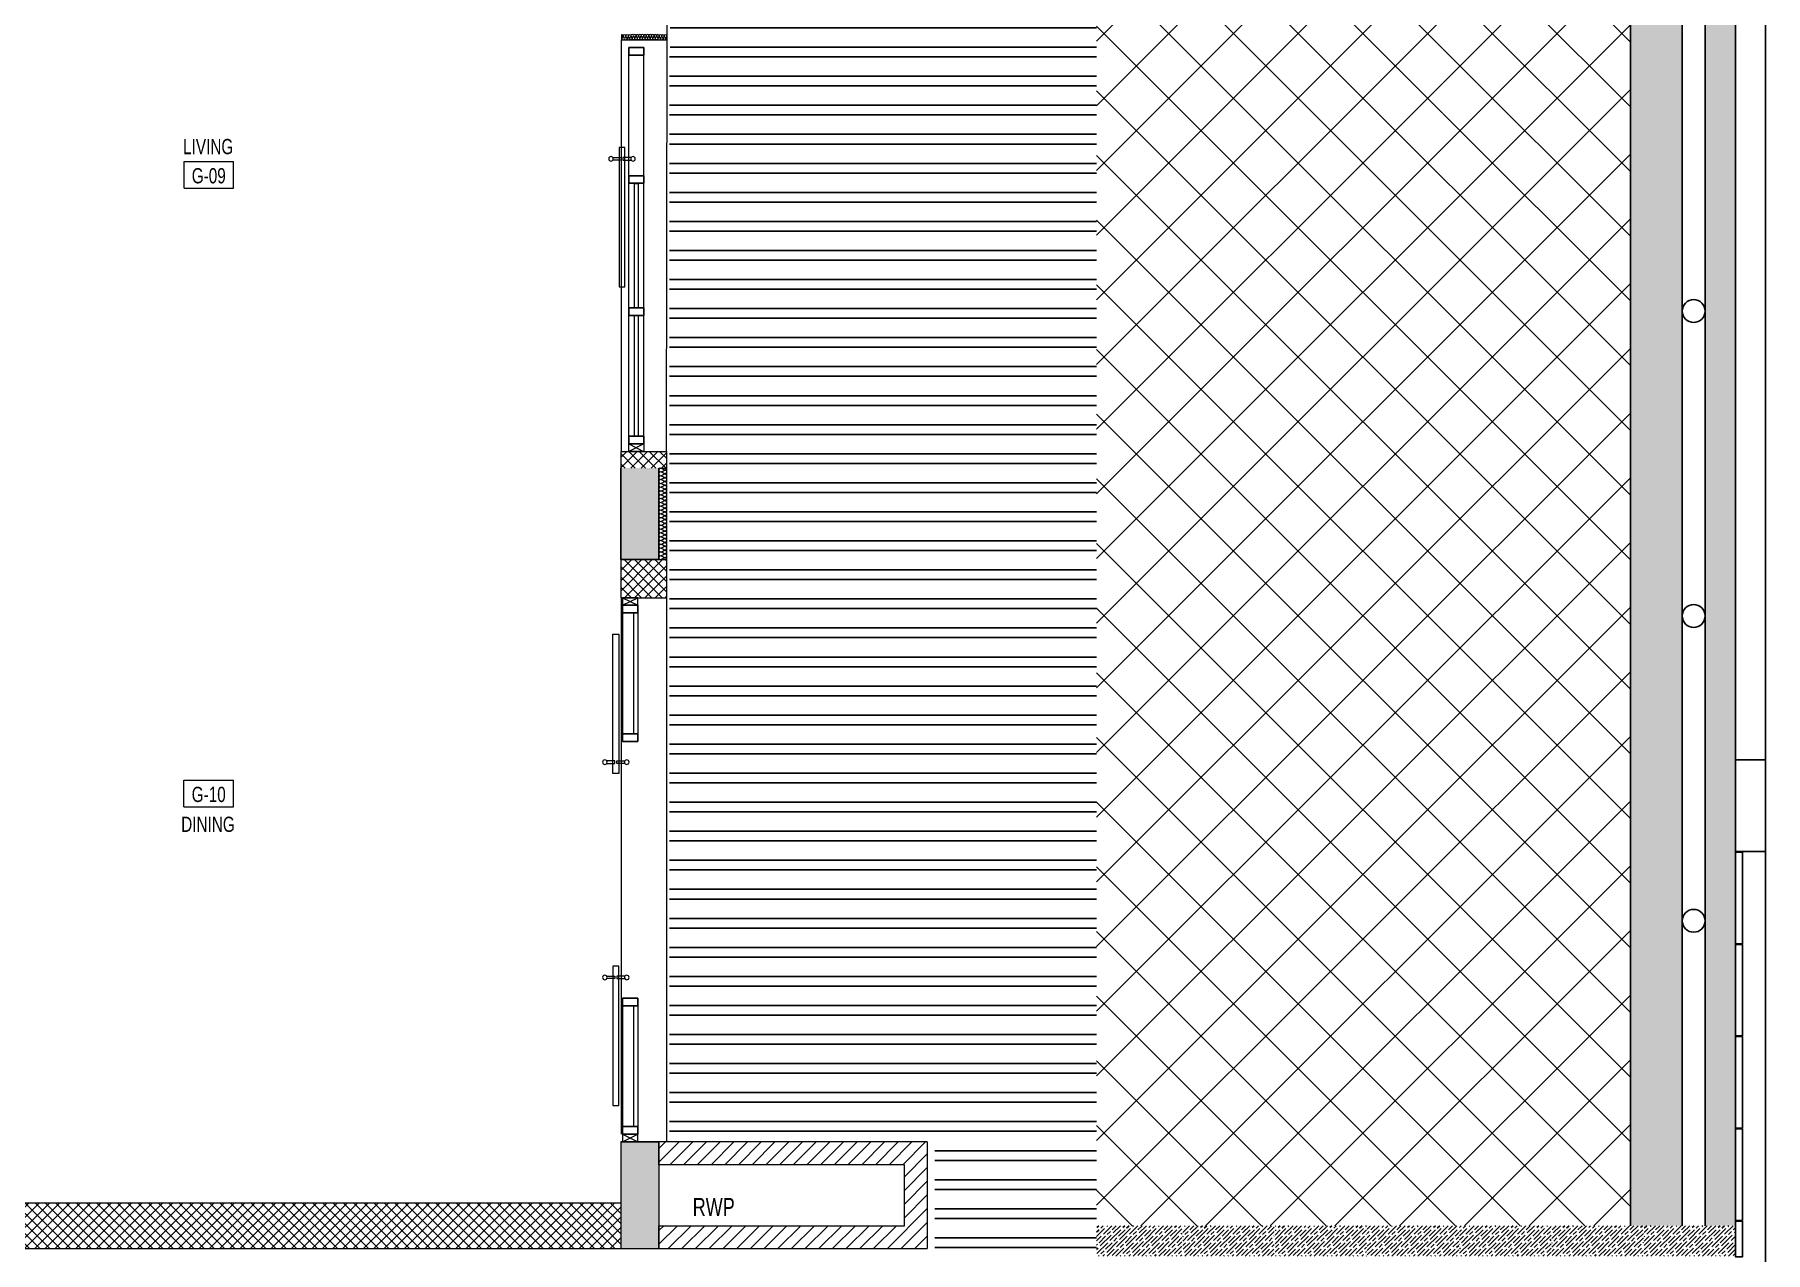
# Model space of a CAD drawing. Header units: millimetres. Extents: x -18512 to 101824, y -95768 to 52898.
# Drawn here: x 26845 to 38193, y -89022 to -81033 of the extents above; entities that cross this region are included whole.
import ezdxf

# ---------------------------------------------------------------- set-up
doc = ezdxf.new("R2010")
doc.units = ezdxf.units.MM
doc.header["$LTSCALE"] = 25
for name, color, linetype, lineweight in [('_FW_WALL_EXISTING', 150, 'Continuous', 25), ('A-ANNO-TEXT', 2, 'Continuous', 9), ('A-AREA-IDEN', 2, 'Continuous', 9), ('A-DETL-INSL', 8, 'Continuous', 9), ('A-DOOR', 31, 'Continuous', 18), ('A-GLAZ', 6, 'Continuous', 9), ('A-GLAZ-CWMG', 51, 'Continuous', 9), ('A-TILES', 43, 'Continuous', 30), ('Archi-frame', 253, 'Continuous', 9), ('I-WALL', 2, 'Continuous', 9), ('S-COLS', 6, 'Continuous', 9)]:
    doc.layers.add(name, color=color, linetype=linetype, lineweight=lineweight)
doc.layers.add('AR WALL HATCH', color=8, linetype='Continuous')
doc.styles.add('Arial Narrow_3', font='fi_9001f.ttf', dxfattribs={"width": 0.75, "height": 117.993921})
doc.styles.add('Arial Narrow_4', font='fi_9001f.ttf', dxfattribs={"width": 0.75, "height": 147.492401})
pattern_1 = [(45, (-34799.74, -44341.01), (42.42641, -42.42641), [100, -20]), (45, (-34799.74, -44369.295), (42.42641, -42.42641), [60, -15, 30, -15]), (45, (-34806.81, -44404.65), (42.42641, -42.42641), [100, -20])]
pattern_2 = [(45, (15109.02, -8529), (-33.67596, 33.67596), []), (135, (15109.02, -8529), (-33.67596, -33.67596), [])]

# ---------------------------------------------------------------- blocks, each defined once
blk = doc.blocks.new('M_NAGA Room Tag - Room Tag-1756429-GROUND FLOOR PLAN')
at = {"layer": 'A-AREA-IDEN'}
for p, q in [((-3.25, 1.75), (-3.25, -1.75)), ((-3.25, 1.75), (3.25, 1.75)), ((3.25, 1.75), (3.25, -1.75)), ((-3.25, -1.75), (3.25, -1.75))]:
    blk.add_line(p, q, dxfattribs=at)
blk = doc.blocks.new('landscap')
at = {"layer": 'A-TILES', "ltscale": 25}
h = blk.add_hatch(dxfattribs=at)
h.set_pattern_fill('ANSI32', color=9, scale=20, angle=45, style=0)
h.set_pattern_definition([(90, (115977.2, -4832.24), (-190.5, 1e-14), []), (90, (116040.7, -4768.74), (-190.5, 1e-14), [])])
h.paths.add_polyline_path([(-29194, -93521), (-29194, -90726), (-28724, -90726), (-28724, -90721), (-21594, -90721), (-21594, -92461), (-20794, -92461), (-20794, -93521)])
h = blk.add_hatch(dxfattribs=at)
h.set_pattern_fill('_USER', color=9, scale=300, angle=-45, style=0, double=1, pattern_type=0)
h.set_pattern_definition([(315, (302068.34, 334404.05), (212.13203, 212.13203), []), (45, (302068.34, 334404.05), (-212.13203, 212.13203), [])])
edge = h.paths.add_edge_path(flags=16)
edge.add_arc((-28445, -147439), 51648, 89.6357, 90.3643)
edge.add_line((-28773, -95792), (-28116, -95792))
h.paths.add_polyline_path([(-20994, -93521), (-28994, -93521), (-28994, -97021), (-20994, -97021)])
edge = h.paths.add_edge_path(flags=16)
edge.add_arc((-28445, -22103), 73690, 269.74465, 270.25535)
edge.add_line((-28116, -95792), (-28773, -95792))
h = blk.add_hatch(dxfattribs=at)
h.set_pattern_fill('GOST_WOOD', color=9, scale=10, angle=-45, style=0)
h.set_pattern_definition([(45, (-34799.74, -44191.016), (42.42641, -42.42641), [100, -20]), (45, (-34799.74, -44219.3), (42.42641, -42.42641), [60, -15, 30, -15]), (45, (-34806.81, -44254.656), (42.42641, -42.42641), [100, -20])])
h.paths.add_polyline_path([(-20794, -97711), (-20794, -97501), (-20794, -97111), (-20994, -97111), (-20994, -97711)])
h.paths.add_polyline_path([(-20794, -97106), (-20794, -96506), (-20994, -96506), (-20994, -96871), (-20994, -97106)])
h.paths.add_polyline_path([(-20794, -96501), (-20794, -95901), (-20994, -95901), (-20994, -96501)])
h.paths.add_polyline_path([(-20794, -95896), (-20794, -95296), (-20994, -95296), (-20994, -95896)])
h.paths.add_polyline_path([(-20794, -95291), (-20794, -94691), (-20994, -94691), (-20994, -95291)])
h.paths.add_polyline_path([(-20794, -94686), (-20794, -94086), (-20994, -94086), (-20994, -94686)])
h.paths.add_polyline_path([(-20794, -93521), (-20994, -93521), (-20994, -94081), (-20794, -94081)])
h = blk.add_hatch(dxfattribs=at)
h.set_pattern_fill('GOST_WOOD', color=9, scale=10, angle=-45, style=0)
h.set_pattern_definition(pattern_1)
h.paths.add_polyline_path([(-28994, -97021), (-28994, -97361), (-20994, -97361), (-20994, -97021)])
h = blk.add_hatch(dxfattribs=at)
h.set_pattern_fill('GOST_WOOD', color=9, scale=10, angle=-45, style=0)
h.set_pattern_definition(pattern_1)
h.paths.add_polyline_path([(-28994, -97511), (-28994, -97711), (-20994, -97711), (-20994, -97511)])
at = {"layer": 'A-TILES', "color": 9, "ltscale": 25}
for points in [[(-17324, -97906), (-17324, -62906), (-37742, -62906), (-35955, -91386), (-35324, -97906)], [(-24049, -97906), (-24049, -97711), (-23449, -97711), (-23449, -97906)], [(-23444, -97756), (-23444, -97711), (-22844, -97711), (-22844, -97756)], [(-22239, -97756), (-22839, -97756), (-22839, -97711), (-22239, -97711)], [(-22234, -97756), (-22234, -97711), (-21634, -97711), (-21634, -97756)], [(-21629, -97756), (-21629, -97711), (-21029, -97711), (-21029, -97756)], [(-21024, -97756), (-21024, -97711), (-20789, -97711), (-20789, -97756)]]:
    blk.add_lwpolyline(points, close=True, dxfattribs=at)
for points in [[(-20994, -97021), (-28994, -97021)], [(-28994, -97361), (-20994, -97361)], [(-28994, -97511), (-20994, -97511)], [(-28994, -97711), (-20794, -97711)]]:
    blk.add_lwpolyline(points, dxfattribs=at)
for centre in [(-26994, -97436), (-24994, -97436), (-22994, -97436)]:
    blk.add_circle(centre, 74.9, dxfattribs=at)
blk = doc.blocks.new('Q  CurtainWall sliding door - GD03 85mm-8810068-GROUND FLOOR PLAN')
at = {"layer": 'A-DOOR'}
for p, q in [((277, 153), (277, 100)), ((293, 100), (293, 153)), ((210, 75), (210, 113)), ((210, 113), (1124, 113)), ((1124, 75), (210, 75)), ((277, 100), (293, 100)), ((277, 35), (277, 88)), ((277, 88), (293, 88)), ((293, 88), (293, 35)), ((1124, 113), (1124, 75))]:
    blk.add_line(p, q, dxfattribs=at)
for centre in [(285, 166), (285, 22)]:
    blk.add_circle(centre, 15, dxfattribs=at)
blk = doc.blocks.new('Rectangular Mullion - 50 x 100mm-8822282-GROUND FLOOR PLAN')
at = {"layer": 'A-GLAZ-CWMG'}
for p, q in [((15631, -18323), (15631, -19115)), ((15731, -18323), (15731, -19115))]:
    blk.add_line(p, q, dxfattribs=at)
blk = doc.blocks.new('Rectangular Mullion - 50 x 100mm-7747919-GROUND FLOOR PLAN')
at = {"layer": 'A-GLAZ-CWMG', "lineweight": 30}
for p, q in [((-50, 50), (0, 50)), ((-50, -50), (-50, 50)), ((0, 50), (0, -50)), ((0, -50), (-50, -50))]:
    blk.add_line(p, q, dxfattribs=at)
blk = doc.blocks.new('Rectangular Mullion - 50 x 100mm-7747920-GROUND FLOOR PLAN')
at = {"layer": 'A-GLAZ-CWMG', "lineweight": 30}
for p, q in [((0, 50), (-50, 50)), ((-50, 50), (-50, -50)), ((0, -50), (0, 50)), ((-50, -50), (0, -50))]:
    blk.add_line(p, q, dxfattribs=at)
blk = doc.blocks.new('System Panel - Glazed2-8822285-GROUND FLOOR PLAN')
at = {"layer": 'A-GLAZ', "lineweight": 18}
for p, q in [((408, 12), (-408, 12)), ((-408, 12), (-408, -12)), ((408, -12), (408, 12)), ((-408, -12), (408, -12))]:
    blk.add_line(p, q, dxfattribs=at)
blk = doc.blocks.new('Rectangular Mullion - 50 x 100mm-8822283-GROUND FLOOR PLAN')
at = {"layer": 'A-GLAZ-CWMG'}
for p, q in [((15631, -17456), (15631, -18273)), ((15731, -17456), (15731, -18273))]:
    blk.add_line(p, q, dxfattribs=at)
blk = doc.blocks.new('Rectangular Mullion - 50 x 100mm-7155986-GROUND FLOOR PLAN')
at = {"layer": 'A-GLAZ-CWMG', "lineweight": 30}
for p, q in [((-25, 50), (25, 50)), ((-25, -50), (-25, 50)), ((25, 50), (25, -50)), ((25, -50), (-25, -50))]:
    blk.add_line(p, q, dxfattribs=at)
blk = doc.blocks.new('System Panel - Glazed2-8822286-GROUND FLOOR PLAN')
at = {"layer": 'A-GLAZ', "lineweight": 18}
for p, q in [((396, 13), (-396, 13)), ((-396, 13), (-396, -12)), ((396, -12), (396, 13)), ((-396, -12), (396, -12))]:
    blk.add_line(p, q, dxfattribs=at)
blk = doc.blocks.new('System Panel - Glazed-8454171-GROUND FLOOR PLAN')
at = {"layer": 'A-GLAZ', "lineweight": 18}
for p, q in [((396.25, 49.5), (-396.25, 49.5)), ((-396.25, 49.5), (-396.25, 24.5)), ((-396.25, 24.5), (396.25, 24.5)), ((396.25, 24.5), (396.25, 49.5))]:
    blk.add_line(p, q, dxfattribs=at)
blk = doc.blocks.new('Q  CurtainWall sliding door - GD03 85mm-8454172-GROUND FLOOR PLAN')
at = {"layer": 'A-DOOR'}
for p, q in [((277, 153), (277, 100)), ((293, 100), (293, 153)), ((210, 75), (210, 113)), ((210, 113), (1124, 113)), ((1124, 75), (210, 75)), ((277, 100), (293, 100)), ((277, 35), (277, 88)), ((277, 88), (293, 88)), ((293, 88), (293, 35)), ((1124, 113), (1124, 75))]:
    blk.add_line(p, q, dxfattribs=at)
for centre in [(285, 166), (285, 22)]:
    blk.add_circle(centre, 15, dxfattribs=at)
blk = doc.blocks.new('Q  CurtainWall sliding door - GD03 85mm-8454173-GROUND FLOOR PLAN')
at = {"layer": 'A-DOOR'}
for p, q in [((1124, -75), (210, -75)), ((210, -75), (210, -113)), ((210, -113), (1124, -113)), ((277, -35), (277, -88)), ((277, -88), (293, -88)), ((277, -153), (277, -100)), ((277, -100), (293, -100)), ((293, -88), (293, -35)), ((293, -100), (293, -153)), ((1124, -113), (1124, -75))]:
    blk.add_line(p, q, dxfattribs=at)
for centre in [(285, -22), (285, -166)]:
    blk.add_circle(centre, 15, dxfattribs=at)
blk = doc.blocks.new('Rectangular Mullion - 50 x 100mm-8454170-GROUND FLOOR PLAN')
at = {"layer": 'A-GLAZ-CWMG'}
for p, q in [((15590, -12877), (15590, -12085)), ((15690, -12877), (15690, -12085))]:
    blk.add_line(p, q, dxfattribs=at)
blk = doc.blocks.new('Rectangular Mullion - 50 x 100mm-7747784-GROUND FLOOR PLAN')
at = {"layer": 'A-GLAZ-CWMG', "lineweight": 30}
for p, q in [((-50, 50), (0, 50)), ((-50, -50), (-50, 50)), ((0, 50), (0, -50)), ((0, -50), (-50, -50))]:
    blk.add_line(p, q, dxfattribs=at)
blk = doc.blocks.new('Rectangular Mullion - 50 x 100mm-7747785-GROUND FLOOR PLAN')
at = {"layer": 'A-GLAZ-CWMG', "lineweight": 30}
for p, q in [((0, 50), (-50, 50)), ((-50, 50), (-50, -50)), ((0, -50), (0, 50)), ((-50, -50), (0, -50))]:
    blk.add_line(p, q, dxfattribs=at)
blk = doc.blocks.new('Rectangular Mullion - 50 x 100mm-5950993-GROUND FLOOR PLAN')
at = {"layer": 'A-GLAZ-CWMG', "lineweight": 30}
for p, q in [((-25, 50), (25, 50)), ((-25, -50), (-25, 50)), ((25, 50), (25, -50)), ((25, -50), (-25, -50))]:
    blk.add_line(p, q, dxfattribs=at)

msp = doc.modelspace()

# ---------------------------------------------------------------- hatches: boundary and pattern name
at = {"layer": 'AR WALL HATCH', "lineweight": 5, "ltscale": 25}
h = msp.add_hatch(dxfattribs=at)
h.set_pattern_fill('ANSI37', color=256, scale=15, style=0)
h.set_pattern_definition(pattern_2)
h.paths.add_polyline_path([(30988.1, -84726.9), (30688.1, -84726.9), (30688.1, -84477), (30988.1, -84477)])
h.paths.add_polyline_path([(30688.1, -83766.9), (30988.1, -83766.9), (30988.1, -83877), (30688.1, -83877)])
h = msp.add_hatch(dxfattribs=at)
h.set_pattern_fill('ANSI31', color=256, scale=20, style=0)
h.set_pattern_definition([(45, (15109.02, -8529), (-44.90128, 44.90128), [])])
h.paths.add_polyline_path([(30938.1, -88296.9), (32698.1, -88296.9), (32698.1, -88996.9), (30938.1, -88996.9), (30938.1, -88846.9), (32548.1, -88846.9), (32548.1, -88446.9), (30938.1, -88446.9)])
h = msp.add_hatch(dxfattribs=at)
h.set_pattern_fill('ANSI37', color=256, scale=15, style=0)
h.set_pattern_definition(pattern_2)
h.paths.add_polyline_path([(30688.1, -88996.9), (25818.1, -88996.9), (25818.1, -88696.9), (30688.1, -88696.9)])
at = {"layer": 'S-COLS', "lineweight": 5}
for points in [[(30688.1, -83877), (30938.1, -83877), (30938.1, -84477), (30688.1, -84477)], [(30938.1, -88296.9), (30938.1, -88996.9), (30688.1, -88996.9), (30688.1, -88296.9), (30788.1, -88296.9)]]:
    msp.add_hatch(color=252, dxfattribs=at).paths.add_polyline_path(points, flags=0)

# ---------------------------------------------------------------- linework, layer by layer
at = {"layer": 'A-DETL-INSL', "color": 1}
for points in [[(30692.9, -81031.6), (30692.9, -81066.6), (30992.9, -81066.6), (30992.9, -79246.9), (30692.9, -79246.9)], [(30988.1, -83877), (30988.1, -84477)]]:
    msp.add_lwpolyline(points, dxfattribs=at)
at = {"layer": 'A-DETL-INSL'}
for points, knots in [([(30692.9, -81033.4), (30693.7, -81033.1), (30698.9, -81032.4), (30704, -81036), (30704, -81038.6)], [1.1121924, 1.1121924, 1.1121924, 1.1121924, 1.4142136, 2.8284271, 2.8284271, 2.8284271, 2.8284271]), ([(30982, -81061.1), (30982, -81063.7), (30987, -81067.3), (30992.1, -81066.6), (30992.9, -81066.4)], [0, 0, 0, 0, 1.4142136, 1.6954102, 1.6954102, 1.6954102, 1.6954102])]:
    msp.add_open_spline(points, degree=3, knots=knots, dxfattribs=at)
for points in [[(30695.5, -81061.1), (30695.5, -81058.2), (30694.4, -81055.4), (30692.9, -81052.6)], [(30692.9, -81064.9), (30694.5, -81063.8), (30695.5, -81062.4), (30695.5, -81061.1)], [(30704, -81038.6), (30704, -81046.3), (30695.5, -81053.4), (30695.5, -81061.1)], [(30695.5, -81061.1), (30695.5, -81063.7), (30704, -81069.7), (30712.4, -81063.7), (30712.4, -81061.1)], [(30704, -81038.6), (30704, -81036), (30712.4, -81030), (30720.8, -81036), (30720.8, -81038.6)], [(30712.4, -81061.1), (30712.4, -81053.4), (30704, -81046.3), (30704, -81038.6)], [(30720.8, -81038.6), (30720.8, -81046.3), (30712.4, -81053.4), (30712.4, -81061.1)], [(30712.4, -81061.1), (30712.4, -81063.7), (30720.8, -81069.7), (30729.2, -81063.7), (30729.2, -81061.1)], [(30720.8, -81038.6), (30720.8, -81036), (30729.2, -81030), (30737.7, -81036), (30737.7, -81038.6)], [(30729.2, -81061.1), (30729.2, -81053.4), (30720.8, -81046.3), (30720.8, -81038.6)], [(30737.7, -81038.6), (30737.7, -81046.3), (30729.2, -81053.4), (30729.2, -81061.1)], [(30729.2, -81061.1), (30729.2, -81063.7), (30737.7, -81069.7), (30746.1, -81063.7), (30746.1, -81061.1)], [(30737.7, -81038.6), (30737.7, -81036), (30746.1, -81030), (30754.5, -81036), (30754.5, -81038.6)], [(30746.1, -81061.1), (30746.1, -81053.4), (30737.7, -81046.3), (30737.7, -81038.6)], [(30754.5, -81038.6), (30754.5, -81046.3), (30746.1, -81053.4), (30746.1, -81061.1)], [(30746.1, -81061.1), (30746.1, -81063.7), (30750.5, -81066.7), (30754.5, -81066.7)], [(30771.4, -81038.6), (30771.4, -81036), (30762.9, -81030), (30754.5, -81036), (30754.5, -81038.6)], [(30754.5, -81038.6), (30754.5, -81046.3), (30762.9, -81053.4), (30762.9, -81061.1)], [(30762.9, -81061.1), (30762.9, -81063.7), (30758.5, -81066.7), (30754.5, -81066.7)], [(30762.9, -81061.1), (30762.9, -81053.4), (30771.4, -81046.3), (30771.4, -81038.6)], [(30779.8, -81061.1), (30779.8, -81063.7), (30771.4, -81069.7), (30762.9, -81063.7), (30762.9, -81061.1)], [(30788.2, -81038.6), (30788.2, -81036), (30779.8, -81030), (30771.4, -81036), (30771.4, -81038.6)], [(30771.4, -81038.6), (30771.4, -81046.3), (30779.8, -81053.4), (30779.8, -81061.1)], [(30779.8, -81061.1), (30779.8, -81053.4), (30788.2, -81046.3), (30788.2, -81038.6)], [(30796.6, -81061.1), (30796.6, -81063.7), (30788.2, -81069.7), (30779.8, -81063.7), (30779.8, -81061.1)], [(30805.1, -81038.6), (30805.1, -81036), (30796.6, -81030), (30788.2, -81036), (30788.2, -81038.6)], [(30788.2, -81038.6), (30788.2, -81046.3), (30796.6, -81053.4), (30796.6, -81061.1)], [(30796.6, -81061.1), (30796.6, -81053.4), (30805.1, -81046.3), (30805.1, -81038.6)], [(30813.5, -81061.1), (30813.5, -81063.7), (30805.1, -81069.7), (30796.6, -81063.7), (30796.6, -81061.1)], [(30821.9, -81038.6), (30821.9, -81036), (30813.5, -81030), (30805.1, -81036), (30805.1, -81038.6)], [(30805.1, -81038.6), (30805.1, -81046.3), (30813.5, -81053.4), (30813.5, -81061.1)], [(30813.5, -81061.1), (30813.5, -81053.4), (30821.9, -81046.3), (30821.9, -81038.6)], [(30830.3, -81061.1), (30830.3, -81063.7), (30821.9, -81069.7), (30813.5, -81063.7), (30813.5, -81061.1)], [(30838.8, -81038.6), (30838.8, -81036), (30830.3, -81030), (30821.9, -81036), (30821.9, -81038.6)], [(30821.9, -81038.6), (30821.9, -81046.3), (30830.3, -81053.4), (30830.3, -81061.1)], [(30830.3, -81061.1), (30830.3, -81053.4), (30838.8, -81046.3), (30838.8, -81038.6)], [(30847.2, -81061.1), (30847.2, -81063.7), (30838.8, -81069.7), (30830.3, -81063.7), (30830.3, -81061.1)], [(30855.6, -81038.6), (30855.6, -81036), (30847.2, -81030), (30838.8, -81036), (30838.8, -81038.6)], [(30838.8, -81038.6), (30838.8, -81046.3), (30847.2, -81053.4), (30847.2, -81061.1)], [(30847.2, -81061.1), (30847.2, -81053.4), (30855.6, -81046.3), (30855.6, -81038.6)], [(30864, -81061.1), (30864, -81063.7), (30855.6, -81069.7), (30847.2, -81063.7), (30847.2, -81061.1)], [(30872.5, -81038.6), (30872.5, -81036), (30864, -81030), (30855.6, -81036), (30855.6, -81038.6)], [(30855.6, -81038.6), (30855.6, -81046.3), (30864, -81053.4), (30864, -81061.1)], [(30864, -81061.1), (30864, -81053.4), (30872.5, -81046.3), (30872.5, -81038.6)], [(30880.9, -81061.1), (30880.9, -81063.7), (30872.5, -81069.7), (30864, -81063.7), (30864, -81061.1)], [(30889.3, -81038.6), (30889.3, -81036), (30880.9, -81030), (30872.5, -81036), (30872.5, -81038.6)], [(30872.5, -81038.6), (30872.5, -81046.3), (30880.9, -81053.4), (30880.9, -81061.1)], [(30880.9, -81061.1), (30880.9, -81053.4), (30889.3, -81046.3), (30889.3, -81038.6)], [(30897.7, -81061.1), (30897.7, -81063.7), (30889.3, -81069.7), (30880.9, -81063.7), (30880.9, -81061.1)], [(30906.2, -81038.6), (30906.2, -81036), (30897.7, -81030), (30889.3, -81036), (30889.3, -81038.6)], [(30889.3, -81038.6), (30889.3, -81046.3), (30897.7, -81053.4), (30897.7, -81061.1)], [(30897.7, -81061.1), (30897.7, -81053.4), (30906.2, -81046.3), (30906.2, -81038.6)], [(30914.6, -81061.1), (30914.6, -81063.7), (30906.2, -81069.7), (30897.7, -81063.7), (30897.7, -81061.1)], [(30923, -81038.6), (30923, -81036), (30914.6, -81030), (30906.2, -81036), (30906.2, -81038.6)], [(30906.2, -81038.6), (30906.2, -81046.3), (30914.6, -81053.4), (30914.6, -81061.1)], [(30914.6, -81061.1), (30914.6, -81053.4), (30923, -81046.3), (30923, -81038.6)], [(30931.4, -81061.1), (30931.4, -81063.7), (30923, -81069.7), (30914.6, -81063.7), (30914.6, -81061.1)], [(30931.4, -81033), (30927.5, -81033), (30923, -81036), (30923, -81038.6)], [(30923, -81038.6), (30923, -81046.3), (30931.4, -81053.4), (30931.4, -81061.1)], [(30931.4, -81033), (30935.4, -81033), (30939.9, -81036), (30939.9, -81038.6)], [(30939.9, -81038.6), (30939.9, -81046.3), (30931.4, -81053.4), (30931.4, -81061.1)], [(30931.4, -81061.1), (30931.4, -81063.7), (30939.9, -81069.7), (30948.3, -81063.7), (30948.3, -81061.1)], [(30939.9, -81038.6), (30939.9, -81036), (30948.3, -81030), (30956.7, -81036), (30956.7, -81038.6)], [(30948.3, -81061.1), (30948.3, -81053.4), (30939.9, -81046.3), (30939.9, -81038.6)], [(30956.7, -81038.6), (30956.7, -81046.3), (30948.3, -81053.4), (30948.3, -81061.1)], [(30948.3, -81061.1), (30948.3, -81063.7), (30956.7, -81069.7), (30965.1, -81063.7), (30965.1, -81061.1)], [(30956.7, -81038.6), (30956.7, -81036), (30965.1, -81030), (30973.6, -81036), (30973.6, -81038.6)], [(30965.1, -81061.1), (30965.1, -81053.4), (30956.7, -81046.3), (30956.7, -81038.6)], [(30973.6, -81038.6), (30973.6, -81046.3), (30965.1, -81053.4), (30965.1, -81061.1)], [(30965.1, -81061.1), (30965.1, -81063.7), (30973.6, -81069.7), (30982, -81063.7), (30982, -81061.1)], [(30973.6, -81038.6), (30973.6, -81036), (30982, -81030), (30990.4, -81036), (30990.4, -81038.6)], [(30982, -81061.1), (30982, -81053.4), (30973.6, -81046.3), (30973.6, -81038.6)], [(30990.4, -81038.6), (30990.4, -81046.3), (30982, -81053.4), (30982, -81061.1)], [(30990.4, -81038.6), (30990.4, -81037.3), (30991.4, -81036), (30992.9, -81034.9)], [(30992.9, -81046.7), (30991.5, -81044.1), (30990.4, -81041.4), (30990.4, -81038.6)], [(30946.4, -83877), (30942.5, -83877), (30933.7, -83889.5), (30942.5, -83902), (30946.4, -83902)], [(30946.4, -83902), (30942.5, -83902), (30933.7, -83914.5), (30942.5, -83927), (30946.4, -83927)], [(30946.4, -83927), (30942.5, -83927), (30933.7, -83939.5), (30942.5, -83952), (30946.4, -83952)], [(30946.4, -83952), (30942.5, -83952), (30933.7, -83964.5), (30942.5, -83977), (30946.4, -83977)], [(30946.4, -83977), (30942.5, -83977), (30933.7, -83989.5), (30942.5, -84002), (30946.4, -84002)], [(30979.8, -83889.5), (30968.3, -83889.5), (30957.9, -83877), (30946.4, -83877)], [(30946.4, -83902), (30957.9, -83902), (30968.3, -83889.5), (30979.8, -83889.5)], [(30979.8, -83914.5), (30968.3, -83914.5), (30957.9, -83902), (30946.4, -83902)], [(30946.4, -83927), (30957.9, -83927), (30968.3, -83914.5), (30979.8, -83914.5)], [(30979.8, -83939.5), (30968.3, -83939.5), (30957.9, -83927), (30946.4, -83927)], [(30946.4, -83952), (30957.9, -83952), (30968.3, -83939.5), (30979.8, -83939.5)], [(30979.8, -83964.5), (30968.3, -83964.5), (30957.9, -83952), (30946.4, -83952)], [(30946.4, -83977), (30957.9, -83977), (30968.3, -83964.5), (30979.8, -83964.5)], [(30979.8, -83989.5), (30968.3, -83989.5), (30957.9, -83977), (30946.4, -83977)], [(30988.1, -83877), (30988.1, -83883.3), (30983.7, -83889.5), (30979.8, -83889.5)], [(30979.8, -83889.5), (30983.7, -83889.5), (30992.5, -83902), (30983.7, -83914.5), (30979.8, -83914.5)], [(30979.8, -83914.5), (30983.7, -83914.5), (30992.5, -83927), (30983.7, -83939.5), (30979.8, -83939.5)], [(30979.8, -83939.5), (30983.7, -83939.5), (30992.5, -83952), (30983.7, -83964.5), (30979.8, -83964.5)], [(30979.8, -83964.5), (30983.7, -83964.5), (30992.5, -83977), (30983.7, -83989.5), (30979.8, -83989.5)], [(30946.4, -84002), (30942.5, -84002), (30933.7, -84014.5), (30942.5, -84027), (30946.4, -84027)], [(30946.4, -84027), (30942.5, -84027), (30933.7, -84039.5), (30942.5, -84052), (30946.4, -84052)], [(30946.4, -84052), (30942.5, -84052), (30933.7, -84064.5), (30942.5, -84077), (30946.4, -84077)], [(30946.4, -84077), (30942.5, -84077), (30933.7, -84089.5), (30942.5, -84102), (30946.4, -84102)], [(30946.4, -84002), (30957.9, -84002), (30968.3, -83989.5), (30979.8, -83989.5)], [(30979.8, -84014.5), (30968.3, -84014.5), (30957.9, -84002), (30946.4, -84002)], [(30946.4, -84027), (30957.9, -84027), (30968.3, -84014.5), (30979.8, -84014.5)], [(30979.8, -84039.5), (30968.3, -84039.5), (30957.9, -84027), (30946.4, -84027)], [(30946.4, -84052), (30957.9, -84052), (30968.3, -84039.5), (30979.8, -84039.5)], [(30979.8, -84064.5), (30968.3, -84064.5), (30957.9, -84052), (30946.4, -84052)], [(30946.4, -84077), (30957.9, -84077), (30968.3, -84064.5), (30979.8, -84064.5)], [(30979.8, -84089.5), (30968.3, -84089.5), (30957.9, -84077), (30946.4, -84077)], [(30946.4, -84102), (30957.9, -84102), (30968.3, -84089.5), (30979.8, -84089.5)], [(30979.8, -83989.5), (30983.7, -83989.5), (30992.5, -84002), (30983.7, -84014.5), (30979.8, -84014.5)], [(30979.8, -84014.5), (30983.7, -84014.5), (30992.5, -84027), (30983.7, -84039.5), (30979.8, -84039.5)], [(30979.8, -84039.5), (30983.7, -84039.5), (30992.5, -84052), (30983.7, -84064.5), (30979.8, -84064.5)], [(30979.8, -84064.5), (30983.7, -84064.5), (30992.5, -84077), (30983.7, -84089.5), (30979.8, -84089.5)], [(30979.8, -84089.5), (30983.7, -84089.5), (30992.5, -84102), (30983.7, -84114.5), (30979.8, -84114.5)], [(30946.4, -84102), (30942.5, -84102), (30933.7, -84114.5), (30942.5, -84127), (30946.4, -84127)], [(30946.4, -84127), (30942.5, -84127), (30933.7, -84139.5), (30942.5, -84152), (30946.4, -84152)], [(30946.4, -84152), (30942.5, -84152), (30933.7, -84164.5), (30942.5, -84177), (30946.4, -84177)], [(30946.4, -84177), (30942.5, -84177), (30933.7, -84189.5), (30942.5, -84202), (30946.4, -84202)], [(30946.4, -84202), (30942.5, -84202), (30933.7, -84214.5), (30942.5, -84227), (30946.4, -84227)], [(30979.8, -84114.5), (30968.3, -84114.5), (30957.9, -84102), (30946.4, -84102)], [(30946.4, -84127), (30957.9, -84127), (30968.3, -84114.5), (30979.8, -84114.5)], [(30979.8, -84139.5), (30968.3, -84139.5), (30957.9, -84127), (30946.4, -84127)], [(30946.4, -84152), (30957.9, -84152), (30968.3, -84139.5), (30979.8, -84139.5)], [(30979.8, -84164.5), (30968.3, -84164.5), (30957.9, -84152), (30946.4, -84152)], [(30946.4, -84177), (30957.9, -84177), (30968.3, -84164.5), (30979.8, -84164.5)], [(30979.8, -84189.5), (30968.3, -84189.5), (30957.9, -84177), (30946.4, -84177)], [(30946.4, -84202), (30957.9, -84202), (30968.3, -84189.5), (30979.8, -84189.5)], [(30979.8, -84214.5), (30968.3, -84214.5), (30957.9, -84202), (30946.4, -84202)], [(30979.8, -84114.5), (30983.7, -84114.5), (30992.5, -84127), (30983.7, -84139.5), (30979.8, -84139.5)], [(30979.8, -84139.5), (30983.7, -84139.5), (30992.5, -84152), (30983.7, -84164.5), (30979.8, -84164.5)], [(30979.8, -84164.5), (30983.7, -84164.5), (30992.5, -84177), (30983.7, -84189.5), (30979.8, -84189.5)], [(30979.8, -84189.5), (30983.7, -84189.5), (30992.5, -84202), (30983.7, -84214.5), (30979.8, -84214.5)], [(30946.4, -84227), (30942.5, -84227), (30933.7, -84239.5), (30942.5, -84252), (30946.4, -84252)], [(30946.4, -84252), (30942.5, -84252), (30933.7, -84264.5), (30942.5, -84277), (30946.4, -84277)], [(30946.4, -84277), (30942.5, -84277), (30933.7, -84289.5), (30942.5, -84302), (30946.4, -84302)], [(30946.4, -84302), (30942.5, -84302), (30933.7, -84314.5), (30942.5, -84327), (30946.4, -84327)], [(30946.4, -84227), (30957.9, -84227), (30968.3, -84214.5), (30979.8, -84214.5)], [(30979.8, -84239.5), (30968.3, -84239.5), (30957.9, -84227), (30946.4, -84227)], [(30946.4, -84252), (30957.9, -84252), (30968.3, -84239.5), (30979.8, -84239.5)], [(30979.8, -84264.5), (30968.3, -84264.5), (30957.9, -84252), (30946.4, -84252)], [(30946.4, -84277), (30957.9, -84277), (30968.3, -84264.5), (30979.8, -84264.5)], [(30979.8, -84289.5), (30968.3, -84289.5), (30957.9, -84277), (30946.4, -84277)], [(30946.4, -84302), (30957.9, -84302), (30968.3, -84289.5), (30979.8, -84289.5)], [(30979.8, -84314.5), (30968.3, -84314.5), (30957.9, -84302), (30946.4, -84302)], [(30946.4, -84327), (30957.9, -84327), (30968.3, -84314.5), (30979.8, -84314.5)], [(30979.8, -84214.5), (30983.7, -84214.5), (30992.5, -84227), (30983.7, -84239.5), (30979.8, -84239.5)], [(30979.8, -84239.5), (30983.7, -84239.5), (30992.5, -84252), (30983.7, -84264.5), (30979.8, -84264.5)], [(30979.8, -84264.5), (30983.7, -84264.5), (30992.5, -84277), (30983.7, -84289.5), (30979.8, -84289.5)], [(30979.8, -84289.5), (30983.7, -84289.5), (30992.5, -84302), (30983.7, -84314.5), (30979.8, -84314.5)], [(30979.8, -84314.5), (30983.7, -84314.5), (30992.5, -84327), (30983.7, -84339.5), (30979.8, -84339.5)], [(30946.4, -84327), (30942.5, -84327), (30933.7, -84339.5), (30942.5, -84352), (30946.4, -84352)], [(30946.4, -84352), (30942.5, -84352), (30933.7, -84364.5), (30942.5, -84377), (30946.4, -84377)], [(30946.4, -84377), (30942.5, -84377), (30933.7, -84389.5), (30942.5, -84402), (30946.4, -84402)], [(30946.4, -84402), (30942.5, -84402), (30933.7, -84414.5), (30942.5, -84427), (30946.4, -84427)], [(30946.4, -84427), (30942.5, -84427), (30933.7, -84439.5), (30942.5, -84452), (30946.4, -84452)], [(30979.8, -84339.5), (30968.3, -84339.5), (30957.9, -84327), (30946.4, -84327)], [(30946.4, -84352), (30957.9, -84352), (30968.3, -84339.5), (30979.8, -84339.5)], [(30979.8, -84364.5), (30968.3, -84364.5), (30957.9, -84352), (30946.4, -84352)], [(30946.4, -84377), (30957.9, -84377), (30968.3, -84364.5), (30979.8, -84364.5)], [(30979.8, -84389.5), (30968.3, -84389.5), (30957.9, -84377), (30946.4, -84377)], [(30946.4, -84402), (30957.9, -84402), (30968.3, -84389.5), (30979.8, -84389.5)], [(30979.8, -84414.5), (30968.3, -84414.5), (30957.9, -84402), (30946.4, -84402)], [(30946.4, -84427), (30957.9, -84427), (30968.3, -84414.5), (30979.8, -84414.5)], [(30979.8, -84439.5), (30968.3, -84439.5), (30957.9, -84427), (30946.4, -84427)], [(30979.8, -84339.5), (30983.7, -84339.5), (30992.5, -84352), (30983.7, -84364.5), (30979.8, -84364.5)], [(30979.8, -84364.5), (30983.7, -84364.5), (30992.5, -84377), (30983.7, -84389.5), (30979.8, -84389.5)], [(30979.8, -84389.5), (30983.7, -84389.5), (30992.5, -84402), (30983.7, -84414.5), (30979.8, -84414.5)], [(30979.8, -84414.5), (30983.7, -84414.5), (30992.5, -84427), (30983.7, -84439.5), (30979.8, -84439.5)], [(30946.4, -84452), (30942.5, -84452), (30933.7, -84464.5), (30942.5, -84477), (30946.4, -84477)], [(30946.4, -84452), (30957.9, -84452), (30968.3, -84439.5), (30979.8, -84439.5)], [(30979.8, -84464.5), (30968.3, -84464.5), (30957.9, -84452), (30946.4, -84452)], [(30946.4, -84477), (30957.9, -84477), (30968.3, -84464.5), (30979.8, -84464.5)], [(30979.8, -84439.5), (30983.7, -84439.5), (30992.5, -84452), (30983.7, -84464.5), (30979.8, -84464.5)], [(30979.8, -84464.5), (30983.7, -84464.5), (30988.1, -84471.1), (30988.1, -84477)]]:
    msp.add_open_spline(points, degree=3, dxfattribs=at)
at = {"layer": 'A-DOOR'}
for p, q in [((30690.9, -81066.6), (30690.9, -83766.9)), ((30988.1, -83766.9), (30992.9, -81066.6)), ((30690.9, -84726.9), (30690.9, -88246.9)), ((30988.1, -84726.9), (30988.1, -88296.9))]:
    msp.add_line(p, q, dxfattribs=at)
at = {"layer": 'Archi-frame', "color": 252}
for points in [[(30740.3, -83716.9), (30840.3, -83716.9), (30840.3, -83766.9), (30740.3, -83766.9)], [(30699.4, -84776.9), (30799.5, -84776.9), (30799.5, -84726.9), (30699.4, -84726.9)], [(30699.4, -88296.9), (30799.5, -88296.9), (30799.5, -88246.9), (30699.4, -88246.9)]]:
    msp.add_lwpolyline(points, close=True, dxfattribs=at)
for points in [[(30840.3, -83716.9), (30740.3, -83766.9)], [(30740.3, -83716.9), (30838.1, -83766.9)], [(30699.4, -84776.9), (30799.5, -84726.9)], [(30699.4, -84726.9), (30799.4, -84776.9)], [(30699.4, -88296.9), (30799.5, -88246.9)], [(30699.4, -88246.9), (30799.4, -88296.9)]]:
    msp.add_lwpolyline(points, dxfattribs=at)
at = {"layer": 'I-WALL'}
for p, q in [((30688.1, -83766.9), (30688.1, -84726.9)), ((30688.1, -83766.9), (30988.1, -83766.9)), ((30988.1, -83766.9), (30988.1, -83877)), ((30938.1, -84477), (30938.1, -83877)), ((30688.1, -84477), (30988.1, -84477)), ((30988.1, -84477), (30988.1, -84726.9)), ((30688.1, -84726.9), (30988.1, -84726.9)), ((32698.1, -88296.9), (30688.1, -88296.9)), ((30688.1, -88296.9), (30688.1, -88626.9)), ((30938.1, -88446.9), (30938.1, -88296.9)), ((32698.1, -88296.9), (32698.1, -88996.9)), ((32548.1, -88446.9), (30938.1, -88446.9)), ((32548.1, -88846.9), (32548.1, -88446.9)), ((25765.9, -88696.9), (30688.1, -88696.9)), ((30688.1, -88646.9), (30688.1, -88996.9)), ((30938.1, -88996.9), (30938.1, -88846.9)), ((30938.1, -88846.9), (32548.1, -88846.9)), ((25818.1, -88996.9), (32698.1, -88996.9))]:
    msp.add_line(p, q, dxfattribs=at)
msp.add_lwpolyline([(30938.1, -83877), (30988.1, -83877)], dxfattribs=at)
at = {"layer": 'S-COLS', "color": 8}
for p, q in [((30688.1, -84477), (30688.1, -83877)), ((30938.1, -83877), (30938.1, -84477)), ((30938.1, -84477), (30688.1, -84477)), ((30688.1, -88296.9), (30688.1, -88996.9)), ((30688.1, -88296.9), (30938.1, -88296.9)), ((30938.1, -88296.9), (30938.1, -88996.9))]:
    msp.add_line(p, q, dxfattribs=at)

# ---------------------------------------------------------------- block references
at = {"layer": '_FW_WALL_EXISTING', "xscale": -1, "rotation": 90}
msp.add_blockref('landscap', (-59713.1, -109840.6), dxfattribs=at)
at = {"layer": 'A-AREA-IDEN', "lineweight": 18, "xscale": -49.99999999999998, "yscale": 49.99999999999998, "zscale": 49.99999999999998, "rotation": 180}
for p in [(27987, -81952.1), (27986.7, -86010.6)]:
    msp.add_blockref('M_NAGA Room Tag - Room Tag-1756429-GROUND FLOOR PLAN', p, dxfattribs=at)
at = {"layer": 'A-DOOR', "xscale": -1}
for name, p, rotation in [('Q  CurtainWall sliding door - GD03 85mm-8810068-GROUND FLOOR PLAN', (30790.3, -81562.8), 90), ('Q  CurtainWall sliding door - GD03 85mm-8454173-GROUND FLOOR PLAN', (30749.4, -86090.6), 270), ('Q  CurtainWall sliding door - GD03 85mm-8454172-GROUND FLOOR PLAN', (30749.4, -86933.1), 90)]:
    msp.add_blockref(name, p, dxfattribs=dict(at, rotation=rotation))
at = {"layer": 'A-GLAZ', "xscale": -1}
for name, p, rotation in [('System Panel - Glazed2-8822285-GROUND FLOOR PLAN', (30790.3, -82416.9), 90), ('System Panel - Glazed2-8822286-GROUND FLOOR PLAN', (30790.3, -83271.1), 90), ('System Panel - Glazed-8454171-GROUND FLOOR PLAN', (30749.4, -85223.1), 270), ('System Panel - Glazed-8454171-GROUND FLOOR PLAN', (30749.4, -87800.6), 270)]:
    msp.add_blockref(name, p, dxfattribs=dict(at, rotation=rotation))
at = {"layer": 'A-GLAZ-CWMG', "xscale": -1}
for name, p, rotation in [('Rectangular Mullion - 50 x 100mm-7747920-GROUND FLOOR PLAN', (30790.3, -81116.9), 269.9999999999997), ('Rectangular Mullion - 50 x 100mm-8822282-GROUND FLOOR PLAN', (15109, -100281.6), 180), ('Rectangular Mullion - 50 x 100mm-8822283-GROUND FLOOR PLAN', (15109, -100281.6), 180), ('Rectangular Mullion - 50 x 100mm-8822282-GROUND FLOOR PLAN', (15109, -101990), 180), ('Rectangular Mullion - 50 x 100mm-8454170-GROUND FLOOR PLAN', (15109, -97704.1), 180), ('Rectangular Mullion - 50 x 100mm-8454170-GROUND FLOOR PLAN', (15109, -100281.6), 180), ('Rectangular Mullion - 50 x 100mm-7747785-GROUND FLOOR PLAN', (30749.4, -88246.9), 90)]:
    msp.add_blockref(name, p, dxfattribs=dict(at, rotation=rotation))
at = {"layer": 'A-GLAZ-CWMG', "extrusion": (0, 0, -1), "xscale": -1}
for name, p, rotation in [('Rectangular Mullion - 50 x 100mm-7155986-GROUND FLOOR PLAN', (-30790.3, -81983.6), 90), ('Rectangular Mullion - 50 x 100mm-7155986-GROUND FLOOR PLAN', (-30790.3, -82850.3), 90), ('Rectangular Mullion - 50 x 100mm-7747919-GROUND FLOOR PLAN', (-30790.3, -83716.9), 90), ('Rectangular Mullion - 50 x 100mm-7747784-GROUND FLOOR PLAN', (-30749.4, -84776.9), 270), ('Rectangular Mullion - 50 x 100mm-5950993-GROUND FLOOR PLAN', (-30749.4, -85644.4), 270), ('Rectangular Mullion - 50 x 100mm-5950993-GROUND FLOOR PLAN', (-30749.4, -87379.4), 270)]:
    msp.add_blockref(name, p, dxfattribs=dict(at, rotation=rotation))

# ---------------------------------------------------------------- texts
at = {"layer": 'A-ANNO-TEXT', "color": 7, "insert": (31159.6, -88782.5), "char_height": 117.99, "width": 276.48, "attachment_point": 7, "line_spacing_factor": 0.968573, "style": 'Arial Narrow_3'}
msp.add_mtext('RWP', dxfattribs=at)
at = {"layer": 'A-AREA-IDEN', "lineweight": 18, "char_height": 100, "width": 747, "attachment_point": 8, "line_spacing_factor": 0.968573, "style": 'Arial Narrow_4'}
for s, insert in [('LIVING', (27983, -81818.8)), ('G-09', (27986.6, -82010.2)), ('G-10', (27986.3, -86068.7)), ('DINING', (27981.5, -86264.8))]:
    msp.add_mtext(s, dxfattribs=dict(at, insert=insert))

doc.saveas('drawing.dxf')
